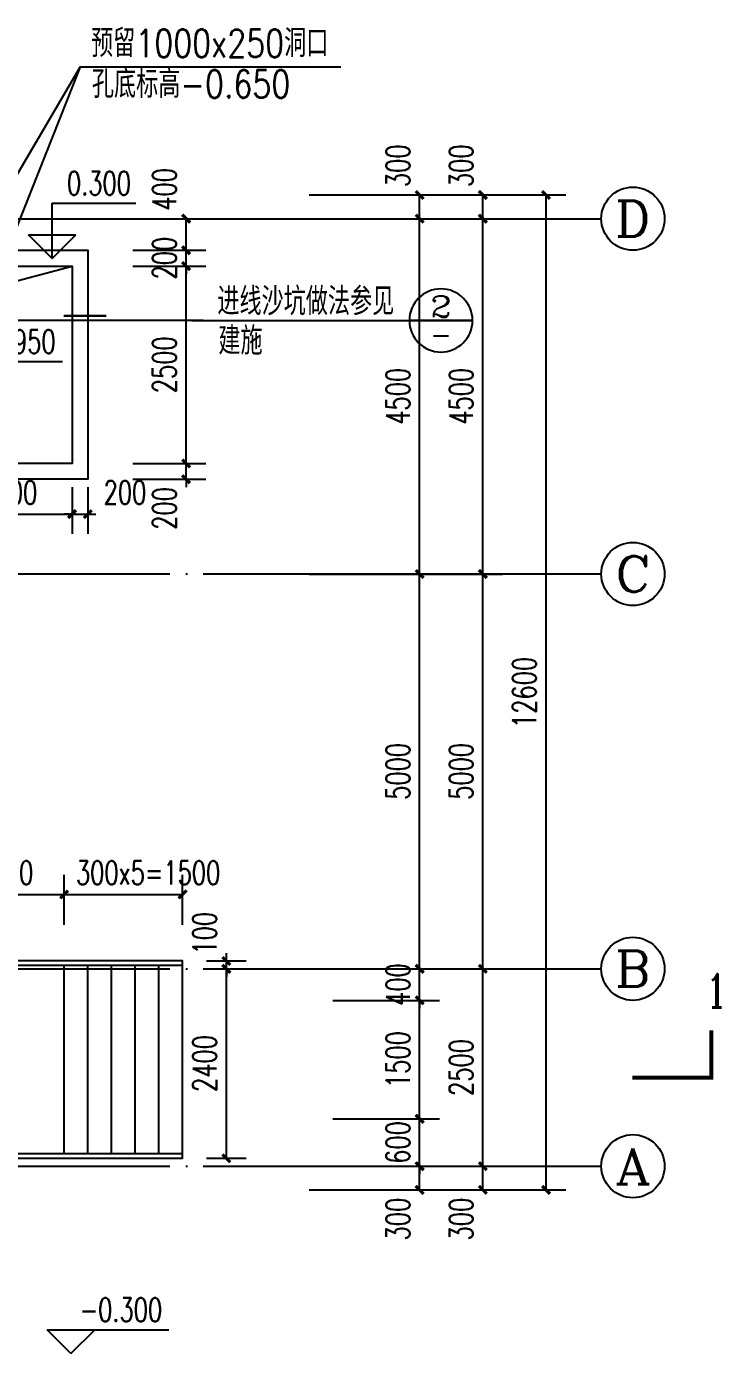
# Model space of a CAD drawing. Extents: x 5066963 to 5185393, y -485691 to -238129.
# Drawn here: x 5128671 to 5137468, y -392732 to -375927 of the extents above; entities that cross this region are included whole.
import ezdxf
from ezdxf.enums import TextEntityAlignment as Align

# ---------------------------------------------------------------- set-up
doc = ezdxf.new("R2010")
doc.units = 0
doc.header["$LTSCALE"] = 1000
doc.header["$MEASUREMENT"] = 0
doc.linetypes.add('DOTE', pattern=[2.42, 2, -0.2, 0.02, -0.2])
doc.layers.get('0').update_dxf_attribs({"linetype": 'CONTINUOUS'})
doc.layers.get('Defpoints').update_dxf_attribs({"linetype": 'CONTINUOUS'})
for name, color, linetype in [('AXIS', 3, 'CONTINUOUS'), ('AXIS_TEXT', 7, 'CONTINUOUS'), ('DIM_ELEV', 3, 'CONTINUOUS'), ('DIM_SYMB', 3, 'CONTINUOUS'), ('DOTE', 252, 'CONTINUOUS'), ('PUB_DIM', 3, 'CONTINUOUS'), ('PUB_TEXT', 7, 'CONTINUOUS'), ('STAIR', 5, 'CONTINUOUS')]:
    doc.layers.add(name, color=color, linetype=linetype)
doc.styles.add('_HZTXT', font='txt.shx', dxfattribs={"width": 0.8, "bigfont": 'HZTXT.shx'})
doc.styles.add('_TCH_AXIS', font='COMPLEX', dxfattribs={"bigfont": 'GBCBIG'})
doc.styles.add('_TCH_DIM', font='SIMPLEX', dxfattribs={"bigfont": 'GBCBIG'})
doc.styles.add('_TCH_DIM_T3', font='SIMPLEX', dxfattribs={"width": 0.705882, "bigfont": 'GBCBIG'})
doc.styles.add('_TCH_LABEL', font='COMPLEX', dxfattribs={"bigfont": 'GBCBIG'})
doc.styles.add('COMP', font='COMPLEX', dxfattribs={"bigfont": 'hztxt'})
doc.styles.add('COMPLEX', font='COMPLEX')
doc.dimstyles.new('_TCH_ARCH&&100', dxfattribs={"dimtxt": 297.5, "dimasz": 100, "dimexe": 250, "dimexo": 300, "dimgap": 126.25, "dimtad": 1, "dimdec": 0, "dimzin": 0, "dimdsep": 46, "dimtxsty": '_TCH_DIM_T3', "dimblk": 'ARCHTICK', "dimcen": 0.09, "dimclrt": 7, "dimazin": 2, "dimtfac": 1, "dimtdec": 0, "dimtix": 1, "dimtmove": 2, "dimatfit": 3, "dimfxl": 0, "dimtolj": 1, "dimtzin": 0, "dimarcsym": 0})

# ---------------------------------------------------------------- blocks, each defined once
blk = doc.blocks.new('_ArchTick')
at = {"color": 0, "linetype": 'ByBlock', "const_width": 0.4}
blk.add_lwpolyline([(-0.5, -0.5), (0.5, 0.5)], dxfattribs=at)
blk = doc.blocks.new('*D47')
at = {"layer": 'AXIS', "color": 0, "lineweight": -2}
for p, q in [((5132547, -390360), (5133897, -390360)), ((5133647, -390660), (5133647, -390360)), ((5132547, -390660), (5133897, -390660))]:
    blk.add_line(p, q, dxfattribs=at)
at = {"layer": 'Defpoints', "color": 0}
for p in [(5132247, -390360), (5133647, -390360), (5132247, -390660)]:
    blk.add_point(p, dxfattribs=at)
at = {"layer": 'AXIS', "color": 0, "lineweight": -2, "xscale": 100, "yscale": 100, "zscale": 100}
for p, rotation in [((5133647, -390360), 90), ((5133647, -390660), 270)]:
    blk.add_blockref('_ArchTick', p, dxfattribs=dict(at, rotation=rotation))
at = {"layer": 'AXIS', "color": 7, "insert": (5133372, -391030), "char_height": 297.5, "attachment_point": 5, "rotation": 90, "style": '_TCH_DIM_T3'}
blk.add_mtext('\\A1;300', dxfattribs=at)
blk = doc.blocks.new('*D48')
at = {"layer": 'AXIS', "color": 0, "lineweight": -2}
for p, q in [((5133647, -389760), (5133647, -389660)), ((5132547, -389760), (5133897, -389760)), ((5133647, -390360), (5133647, -389760)), ((5132547, -390360), (5133897, -390360)), ((5133647, -390360), (5133647, -390460))]:
    blk.add_line(p, q, dxfattribs=at)
at = {"layer": 'Defpoints', "color": 0}
for p in [(5132247, -389760), (5133647, -389760), (5132247, -390360)]:
    blk.add_point(p, dxfattribs=at)
at = {"layer": 'AXIS', "color": 0, "lineweight": -2, "xscale": 100, "yscale": 100, "zscale": 100}
for p, rotation in [((5133647, -389760), 270), ((5133647, -390360), 90)]:
    blk.add_blockref('_ArchTick', p, dxfattribs=dict(at, rotation=rotation))
at = {"layer": 'AXIS', "color": 7, "insert": (5133372, -390060), "char_height": 297.5, "attachment_point": 5, "rotation": 90, "style": '_TCH_DIM_T3'}
blk.add_mtext('\\A1;600', dxfattribs=at)
blk = doc.blocks.new('*D49')
at = {"layer": 'AXIS', "color": 0, "lineweight": -2}
for p, q in [((5132547, -388260), (5133897, -388260)), ((5133647, -389760), (5133647, -388260)), ((5132547, -389760), (5133897, -389760))]:
    blk.add_line(p, q, dxfattribs=at)
at = {"layer": 'Defpoints', "color": 0}
for p in [(5132247, -388260), (5133647, -388260), (5132247, -389760)]:
    blk.add_point(p, dxfattribs=at)
at = {"layer": 'AXIS', "color": 0, "lineweight": -2, "xscale": 100, "yscale": 100, "zscale": 100}
for p, rotation in [((5133647, -388260), 90), ((5133647, -389760), 270)]:
    blk.add_blockref('_ArchTick', p, dxfattribs=dict(at, rotation=rotation))
at = {"layer": 'AXIS', "color": 7, "insert": (5133372, -389010), "char_height": 297.5, "attachment_point": 5, "rotation": 90, "style": '_TCH_DIM_T3'}
blk.add_mtext('\\A1;1500', dxfattribs=at)
blk = doc.blocks.new('*D50')
at = {"layer": 'AXIS', "color": 0, "lineweight": -2}
for p, q in [((5133647, -387860), (5133647, -387760)), ((5132547, -387860), (5133897, -387860)), ((5133647, -388260), (5133647, -387860)), ((5132547, -388260), (5133897, -388260)), ((5133647, -388260), (5133647, -388360))]:
    blk.add_line(p, q, dxfattribs=at)
at = {"layer": 'Defpoints', "color": 0}
for p in [(5132247, -387860), (5133647, -387860), (5132247, -388260)]:
    blk.add_point(p, dxfattribs=at)
at = {"layer": 'AXIS', "color": 0, "lineweight": -2, "xscale": 100, "yscale": 100, "zscale": 100}
for p, rotation in [((5133647, -387860), 270), ((5133647, -388260), 90)]:
    blk.add_blockref('_ArchTick', p, dxfattribs=dict(at, rotation=rotation))
at = {"layer": 'AXIS', "color": 7, "insert": (5133372, -388060), "char_height": 297.5, "attachment_point": 5, "rotation": 90, "style": '_TCH_DIM_T3'}
blk.add_mtext('\\A1;400', dxfattribs=at)
blk = doc.blocks.new('*D51')
at = {"layer": 'AXIS', "color": 0, "lineweight": -2}
for p, q in [((5132547, -382860), (5133897, -382860)), ((5133647, -387860), (5133647, -382860)), ((5132547, -387860), (5133897, -387860))]:
    blk.add_line(p, q, dxfattribs=at)
at = {"layer": 'Defpoints', "color": 0}
for p in [(5132247, -382860), (5133647, -382860), (5132247, -387860)]:
    blk.add_point(p, dxfattribs=at)
at = {"layer": 'AXIS', "color": 0, "lineweight": -2, "xscale": 100, "yscale": 100, "zscale": 100}
for p, rotation in [((5133647, -382860), 90), ((5133647, -387860), 270)]:
    blk.add_blockref('_ArchTick', p, dxfattribs=dict(at, rotation=rotation))
at = {"layer": 'AXIS', "color": 7, "insert": (5133372, -385360), "char_height": 297.5, "attachment_point": 5, "rotation": 90, "style": '_TCH_DIM_T3'}
blk.add_mtext('\\A1;5000', dxfattribs=at)
blk = doc.blocks.new('*D52')
at = {"layer": 'AXIS', "color": 0, "lineweight": -2}
for p, q in [((5132547, -378360), (5133897, -378360)), ((5133647, -382860), (5133647, -378360)), ((5132547, -382860), (5133897, -382860))]:
    blk.add_line(p, q, dxfattribs=at)
at = {"layer": 'Defpoints', "color": 0}
for p in [(5132247, -378360), (5133647, -378360), (5132247, -382860)]:
    blk.add_point(p, dxfattribs=at)
at = {"layer": 'AXIS', "color": 0, "lineweight": -2, "xscale": 100, "yscale": 100, "zscale": 100}
for p, rotation in [((5133647, -378360), 90), ((5133647, -382860), 270)]:
    blk.add_blockref('_ArchTick', p, dxfattribs=dict(at, rotation=rotation))
at = {"layer": 'AXIS', "color": 7, "insert": (5133372, -380610), "char_height": 297.5, "attachment_point": 5, "rotation": 90, "style": '_TCH_DIM_T3'}
blk.add_mtext('\\A1;4500', dxfattribs=at)
blk = doc.blocks.new('*D53')
at = {"layer": 'AXIS', "color": 0, "lineweight": -2}
for p, q in [((5132547, -378060), (5133897, -378060)), ((5133647, -378360), (5133647, -378060)), ((5132547, -378360), (5133897, -378360))]:
    blk.add_line(p, q, dxfattribs=at)
at = {"layer": 'Defpoints', "color": 0}
for p in [(5132247, -378060), (5133647, -378060), (5132247, -378360)]:
    blk.add_point(p, dxfattribs=at)
at = {"layer": 'AXIS', "color": 0, "lineweight": -2, "xscale": 100, "yscale": 100, "zscale": 100}
for p, rotation in [((5133647, -378060), 90), ((5133647, -378360), 270)]:
    blk.add_blockref('_ArchTick', p, dxfattribs=dict(at, rotation=rotation))
at = {"layer": 'AXIS', "color": 7, "insert": (5133372, -377690), "char_height": 297.5, "attachment_point": 5, "rotation": 90, "style": '_TCH_DIM_T3'}
blk.add_mtext('\\A1;300', dxfattribs=at)
blk = doc.blocks.new('*D54')
at = {"layer": 'Defpoints', "color": 0}
for p in [(5130647, -387860), (5131200, -387860), (5130647, -390260)]:
    blk.add_point(p, dxfattribs=at)
at = {"layer": 'PUB_DIM', "color": 0, "lineweight": -2}
for p, q in [((5130947, -387860), (5131450, -387860)), ((5131200, -390260), (5131200, -387860)), ((5130947, -390260), (5131450, -390260))]:
    blk.add_line(p, q, dxfattribs=at)
at = {"layer": 'PUB_DIM', "color": 0, "lineweight": -2, "xscale": 100, "yscale": 100, "zscale": 100}
for p, rotation in [((5131200, -387860), 90), ((5131200, -390260), 270)]:
    blk.add_blockref('_ArchTick', p, dxfattribs=dict(at, rotation=rotation))
at = {"layer": 'PUB_DIM', "color": 7, "insert": (5130925, -389060), "char_height": 297.5, "attachment_point": 5, "rotation": 90, "style": '_TCH_DIM_T3'}
blk.add_mtext('\\A1;2400', dxfattribs=at)
blk = doc.blocks.new('*D55')
at = {"layer": 'Defpoints', "color": 0}
for p in [(5130647, -387760), (5131200, -387760), (5130647, -387860)]:
    blk.add_point(p, dxfattribs=at)
at = {"layer": 'PUB_DIM', "color": 0, "lineweight": -2}
for p, q in [((5131200, -387760), (5131200, -387660)), ((5130947, -387760), (5131450, -387760)), ((5131200, -387860), (5131200, -387760)), ((5130947, -387860), (5131450, -387860)), ((5131200, -387860), (5131200, -387960))]:
    blk.add_line(p, q, dxfattribs=at)
at = {"layer": 'PUB_DIM', "color": 0, "lineweight": -2, "xscale": 100, "yscale": 100, "zscale": 100}
for p, rotation in [((5131200, -387760), 270), ((5131200, -387860), 90)]:
    blk.add_blockref('_ArchTick', p, dxfattribs=dict(at, rotation=rotation))
at = {"layer": 'PUB_DIM', "color": 7, "insert": (5130925, -387410), "char_height": 297.5, "attachment_point": 5, "rotation": 90, "style": '_TCH_DIM_T3'}
blk.add_mtext('\\A1;100', dxfattribs=at)
blk = doc.blocks.new('*D62')
at = {"layer": 'Defpoints', "color": 0}
for p in [(5129147, -386918), (5127647, -387603), (5129147, -387603)]:
    blk.add_point(p, dxfattribs=at)
at = {"layer": 'PUB_DIM', "color": 0, "lineweight": -2}
for p, q in [((5127647, -387303), (5127647, -386668)), ((5129147, -387303), (5129147, -386668)), ((5127647, -386918), (5129147, -386918))]:
    blk.add_line(p, q, dxfattribs=at)
at = {"layer": 'PUB_DIM', "color": 0, "lineweight": -2, "xscale": 100, "yscale": 100, "zscale": 100, "rotation": 180}
blk.add_blockref('_ArchTick', (5127647, -386918), dxfattribs=at)
at = {"layer": 'PUB_DIM', "color": 0, "lineweight": -2, "xscale": 100, "yscale": 100, "zscale": 100}
blk.add_blockref('_ArchTick', (5129147, -386918), dxfattribs=at)
at = {"layer": 'PUB_DIM', "color": 7, "insert": (5128397, -386643), "char_height": 297.5, "attachment_point": 5, "style": '_TCH_DIM_T3'}
blk.add_mtext('\\A1;1500', dxfattribs=at)
blk = doc.blocks.new('*D63')
at = {"layer": 'Defpoints', "color": 0}
for p in [(5130647, -386918), (5129147, -387603), (5130647, -387603)]:
    blk.add_point(p, dxfattribs=at)
at = {"layer": 'PUB_DIM', "color": 0, "lineweight": -2}
for p, q in [((5129147, -387303), (5129147, -386668)), ((5130647, -387303), (5130647, -386668)), ((5129147, -386918), (5130647, -386918))]:
    blk.add_line(p, q, dxfattribs=at)
at = {"layer": 'PUB_DIM', "color": 0, "lineweight": -2, "xscale": 100, "yscale": 100, "zscale": 100, "rotation": 180}
blk.add_blockref('_ArchTick', (5129147, -386918), dxfattribs=at)
at = {"layer": 'PUB_DIM', "color": 0, "lineweight": -2, "xscale": 100, "yscale": 100, "zscale": 100}
blk.add_blockref('_ArchTick', (5130647, -386918), dxfattribs=at)
at = {"layer": 'PUB_DIM', "color": 7, "insert": (5130210, -386643), "char_height": 297.5, "attachment_point": 5, "style": '_TCH_DIM_T3'}
blk.add_mtext('\\A1;300x5=1500', dxfattribs=at)
blk = doc.blocks.new('*D77')
at = {"layer": 'Defpoints', "color": 0}
for p in [(5127647, -381460), (5129247, -381460), (5129247, -382102)]:
    blk.add_point(p, dxfattribs=at)
at = {"layer": 'PUB_DIM', "color": 0, "lineweight": -2}
for p, q in [((5127647, -381760), (5127647, -382352)), ((5129247, -381760), (5129247, -382352)), ((5127647, -382102), (5129247, -382102))]:
    blk.add_line(p, q, dxfattribs=at)
at = {"layer": 'PUB_DIM', "color": 0, "lineweight": -2, "xscale": 100, "yscale": 100, "zscale": 100, "rotation": 180}
blk.add_blockref('_ArchTick', (5127647, -382102), dxfattribs=at)
at = {"layer": 'PUB_DIM', "color": 0, "lineweight": -2, "xscale": 100, "yscale": 100, "zscale": 100}
blk.add_blockref('_ArchTick', (5129247, -382102), dxfattribs=at)
at = {"layer": 'PUB_DIM', "color": 7, "insert": (5128447, -381827), "char_height": 297.5, "attachment_point": 5, "style": '_TCH_DIM_T3'}
blk.add_mtext('\\A1;1600', dxfattribs=at)
blk = doc.blocks.new('*D78')
at = {"layer": 'Defpoints', "color": 0}
for p in [(5129247, -381460), (5129447, -381460), (5129447, -382102)]:
    blk.add_point(p, dxfattribs=at)
at = {"layer": 'PUB_DIM', "color": 0, "lineweight": -2}
for p, q in [((5129247, -381760), (5129247, -382352)), ((5129447, -381760), (5129447, -382352)), ((5129247, -382102), (5129147, -382102)), ((5129247, -382102), (5129447, -382102)), ((5129447, -382102), (5129547, -382102))]:
    blk.add_line(p, q, dxfattribs=at)
at = {"layer": 'PUB_DIM', "color": 0, "lineweight": -2, "xscale": 100, "yscale": 100, "zscale": 100}
blk.add_blockref('_ArchTick', (5129247, -382102), dxfattribs=at)
at = {"layer": 'PUB_DIM', "color": 0, "lineweight": -2, "xscale": 100, "yscale": 100, "zscale": 100, "rotation": 180}
blk.add_blockref('_ArchTick', (5129447, -382102), dxfattribs=at)
at = {"layer": 'PUB_DIM', "color": 7, "insert": (5129917, -381827), "char_height": 297.5, "attachment_point": 5, "style": '_TCH_DIM_T3'}
blk.add_mtext('\\A1;200', dxfattribs=at)
blk = doc.blocks.new('*D79')
at = {"layer": 'Defpoints', "color": 0}
for p in [(5129715, -381460), (5130691, -381460), (5129715, -381660)]:
    blk.add_point(p, dxfattribs=at)
at = {"layer": 'PUB_DIM', "color": 0, "lineweight": -2}
for p, q in [((5130015, -381460), (5130941, -381460)), ((5130691, -381460), (5130691, -381360)), ((5130691, -381660), (5130691, -381460)), ((5130015, -381660), (5130941, -381660)), ((5130691, -381660), (5130691, -381760))]:
    blk.add_line(p, q, dxfattribs=at)
at = {"layer": 'PUB_DIM', "color": 0, "lineweight": -2, "xscale": 100, "yscale": 100, "zscale": 100}
for p, rotation in [((5130691, -381460), 270), ((5130691, -381660), 90)]:
    blk.add_blockref('_ArchTick', p, dxfattribs=dict(at, rotation=rotation))
at = {"layer": 'PUB_DIM', "color": 7, "insert": (5130416, -382030), "char_height": 297.5, "attachment_point": 5, "rotation": 90, "style": '_TCH_DIM_T3'}
blk.add_mtext('\\A1;200', dxfattribs=at)
blk = doc.blocks.new('*D80')
at = {"layer": 'Defpoints', "color": 0}
for p in [(5129715, -378960), (5130691, -378960), (5129715, -381460)]:
    blk.add_point(p, dxfattribs=at)
at = {"layer": 'PUB_DIM', "color": 0, "lineweight": -2}
for p, q in [((5130015, -378960), (5130941, -378960)), ((5130691, -381460), (5130691, -378960)), ((5130015, -381460), (5130941, -381460))]:
    blk.add_line(p, q, dxfattribs=at)
at = {"layer": 'PUB_DIM', "color": 0, "lineweight": -2, "xscale": 100, "yscale": 100, "zscale": 100}
for p, rotation in [((5130691, -378960), 90), ((5130691, -381460), 270)]:
    blk.add_blockref('_ArchTick', p, dxfattribs=dict(at, rotation=rotation))
at = {"layer": 'PUB_DIM', "color": 7, "insert": (5130416, -380210), "char_height": 297.5, "attachment_point": 5, "rotation": 90, "style": '_TCH_DIM_T3'}
blk.add_mtext('\\A1;2500', dxfattribs=at)
blk = doc.blocks.new('*D81')
at = {"layer": 'Defpoints', "color": 0}
for p in [(5129715, -378760), (5130691, -378760), (5129715, -378960)]:
    blk.add_point(p, dxfattribs=at)
at = {"layer": 'PUB_DIM', "color": 0, "lineweight": -2}
for p, q in [((5130015, -378760), (5130941, -378760)), ((5130691, -378760), (5130691, -378660)), ((5130691, -378960), (5130691, -378760)), ((5130015, -378960), (5130941, -378960)), ((5130691, -378960), (5130691, -379060))]:
    blk.add_line(p, q, dxfattribs=at)
at = {"layer": 'PUB_DIM', "color": 0, "lineweight": -2, "xscale": 100, "yscale": 100, "zscale": 100}
for p, rotation in [((5130691, -378760), 270), ((5130691, -378960), 90)]:
    blk.add_blockref('_ArchTick', p, dxfattribs=dict(at, rotation=rotation))
at = {"layer": 'PUB_DIM', "color": 7, "insert": (5130416, -378860), "char_height": 297.5, "attachment_point": 5, "rotation": 90, "style": '_TCH_DIM_T3'}
blk.add_mtext('\\A1;200', dxfattribs=at)
blk = doc.blocks.new('*D82')
at = {"layer": 'Defpoints', "color": 0}
for p in [(5129715, -378360), (5130691, -378360), (5129715, -378760)]:
    blk.add_point(p, dxfattribs=at)
at = {"layer": 'PUB_DIM', "color": 0, "lineweight": -2}
for p, q in [((5130015, -378360), (5130941, -378360)), ((5130691, -378760), (5130691, -378360)), ((5130015, -378760), (5130941, -378760))]:
    blk.add_line(p, q, dxfattribs=at)
at = {"layer": 'PUB_DIM', "color": 0, "lineweight": -2, "xscale": 100, "yscale": 100, "zscale": 100}
for p, rotation in [((5130691, -378360), 90), ((5130691, -378760), 270)]:
    blk.add_blockref('_ArchTick', p, dxfattribs=dict(at, rotation=rotation))
at = {"layer": 'PUB_DIM', "color": 7, "insert": (5130416, -377990), "char_height": 297.5, "attachment_point": 5, "rotation": 90, "style": '_TCH_DIM_T3'}
blk.add_mtext('\\A1;400', dxfattribs=at)
blk = doc.blocks.new('*D214')
at = {"layer": 'AXIS', "color": 0, "lineweight": -2}
for p, q in [((5132247, -390360), (5134697, -390360)), ((5134447, -390660), (5134447, -390360)), ((5132247, -390660), (5134697, -390660))]:
    blk.add_line(p, q, dxfattribs=at)
at = {"layer": 'Defpoints', "color": 0}
for p in [(5131947, -390360), (5134447, -390360), (5131947, -390660)]:
    blk.add_point(p, dxfattribs=at)
at = {"layer": 'AXIS', "color": 0, "lineweight": -2, "xscale": 100, "yscale": 100, "zscale": 100}
for p, rotation in [((5134447, -390360), 90), ((5134447, -390660), 270)]:
    blk.add_blockref('_ArchTick', p, dxfattribs=dict(at, rotation=rotation))
at = {"layer": 'AXIS', "color": 7, "insert": (5134172, -391030), "char_height": 297.5, "attachment_point": 5, "rotation": 90, "style": '_TCH_DIM_T3'}
blk.add_mtext('\\A1;300', dxfattribs=at)
blk = doc.blocks.new('*D215')
at = {"layer": 'AXIS', "color": 0, "lineweight": -2}
for p, q in [((5132247, -387860), (5134697, -387860)), ((5134447, -390360), (5134447, -387860)), ((5132247, -390360), (5134697, -390360))]:
    blk.add_line(p, q, dxfattribs=at)
at = {"layer": 'Defpoints', "color": 0}
for p in [(5131947, -387860), (5134447, -387860), (5131947, -390360)]:
    blk.add_point(p, dxfattribs=at)
at = {"layer": 'AXIS', "color": 0, "lineweight": -2, "xscale": 100, "yscale": 100, "zscale": 100}
for p, rotation in [((5134447, -387860), 90), ((5134447, -390360), 270)]:
    blk.add_blockref('_ArchTick', p, dxfattribs=dict(at, rotation=rotation))
at = {"layer": 'AXIS', "color": 7, "insert": (5134172, -389110), "char_height": 297.5, "attachment_point": 5, "rotation": 90, "style": '_TCH_DIM_T3'}
blk.add_mtext('\\A1;2500', dxfattribs=at)
blk = doc.blocks.new('*D216')
at = {"layer": 'AXIS', "color": 0, "lineweight": -2}
for p, q in [((5132247, -382860), (5134697, -382860)), ((5134447, -387860), (5134447, -382860)), ((5132247, -387860), (5134697, -387860))]:
    blk.add_line(p, q, dxfattribs=at)
at = {"layer": 'Defpoints', "color": 0}
for p in [(5131947, -382860), (5134447, -382860), (5131947, -387860)]:
    blk.add_point(p, dxfattribs=at)
at = {"layer": 'AXIS', "color": 0, "lineweight": -2, "xscale": 100, "yscale": 100, "zscale": 100}
for p, rotation in [((5134447, -382860), 90), ((5134447, -387860), 270)]:
    blk.add_blockref('_ArchTick', p, dxfattribs=dict(at, rotation=rotation))
at = {"layer": 'AXIS', "color": 7, "insert": (5134172, -385360), "char_height": 297.5, "attachment_point": 5, "rotation": 90, "style": '_TCH_DIM_T3'}
blk.add_mtext('\\A1;5000', dxfattribs=at)
blk = doc.blocks.new('*D217')
at = {"layer": 'AXIS', "color": 0, "lineweight": -2}
for p, q in [((5132247, -378360), (5134697, -378360)), ((5134447, -382860), (5134447, -378360)), ((5132247, -382860), (5134697, -382860))]:
    blk.add_line(p, q, dxfattribs=at)
at = {"layer": 'Defpoints', "color": 0}
for p in [(5131947, -378360), (5134447, -378360), (5131947, -382860)]:
    blk.add_point(p, dxfattribs=at)
at = {"layer": 'AXIS', "color": 0, "lineweight": -2, "xscale": 100, "yscale": 100, "zscale": 100}
for p, rotation in [((5134447, -378360), 90), ((5134447, -382860), 270)]:
    blk.add_blockref('_ArchTick', p, dxfattribs=dict(at, rotation=rotation))
at = {"layer": 'AXIS', "color": 7, "insert": (5134172, -380610), "char_height": 297.5, "attachment_point": 5, "rotation": 90, "style": '_TCH_DIM_T3'}
blk.add_mtext('\\A1;4500', dxfattribs=at)
blk = doc.blocks.new('*D218')
at = {"layer": 'AXIS', "color": 0, "lineweight": -2}
for p, q in [((5132247, -378060), (5134697, -378060)), ((5134447, -378360), (5134447, -378060)), ((5132247, -378360), (5134697, -378360))]:
    blk.add_line(p, q, dxfattribs=at)
at = {"layer": 'Defpoints', "color": 0}
for p in [(5131947, -378060), (5134447, -378060), (5131947, -378360)]:
    blk.add_point(p, dxfattribs=at)
at = {"layer": 'AXIS', "color": 0, "lineweight": -2, "xscale": 100, "yscale": 100, "zscale": 100}
for p, rotation in [((5134447, -378060), 90), ((5134447, -378360), 270)]:
    blk.add_blockref('_ArchTick', p, dxfattribs=dict(at, rotation=rotation))
at = {"layer": 'AXIS', "color": 7, "insert": (5134172, -377690), "char_height": 297.5, "attachment_point": 5, "rotation": 90, "style": '_TCH_DIM_T3'}
blk.add_mtext('\\A1;300', dxfattribs=at)
blk = doc.blocks.new('*D219')
at = {"layer": 'AXIS', "color": 0, "lineweight": -2}
for p, q in [((5132247, -378060), (5135497, -378060)), ((5135247, -390660), (5135247, -378060)), ((5132247, -390660), (5135497, -390660))]:
    blk.add_line(p, q, dxfattribs=at)
at = {"layer": 'Defpoints', "color": 0}
for p in [(5131947, -378060), (5135247, -378060), (5131947, -390660)]:
    blk.add_point(p, dxfattribs=at)
at = {"layer": 'AXIS', "color": 0, "lineweight": -2, "xscale": 100, "yscale": 100, "zscale": 100}
for p, rotation in [((5135247, -378060), 90), ((5135247, -390660), 270)]:
    blk.add_blockref('_ArchTick', p, dxfattribs=dict(at, rotation=rotation))
at = {"layer": 'AXIS', "color": 7, "insert": (5134972, -384360), "char_height": 297.5, "attachment_point": 5, "rotation": 90, "style": '_TCH_DIM_T3'}
blk.add_mtext('\\A1;12600', dxfattribs=at)
blk = doc.blocks.new('_AXISO')
blk.add_circle((0, 0), 0.5)
at = {"layer": 'AXIS_TEXT', "style": 'COMPLEX', "width": 1.041667}
blk.add_attdef('A', text='', height=0.56, dxfattribs=at).set_placement((-0.25, -0.28), (0.25, -0.28), align=Align.FIT)
blk = doc.blocks.new('_INDEX')
blk.add_line((-0.5, 0), (0.5, 0))
blk.add_circle((0, 0), 0.5)
at = {"style": 'COMP'}
for tag, width, p, p2 in [('1', 2.333333, (-0.17, 0.05), (0.17, 0.05)), ('-', 1.166667, (-0.17, -0.39), (0.17, -0.39))]:
    blk.add_attdef(tag, text='', height=0.34, dxfattribs=dict(at, width=width)).set_placement(p, p2, align=Align.FIT)

msp = doc.modelspace()

# ---------------------------------------------------------------- linework, layer by layer
at = {"color": 0}
for points in [[(5127646.8, -378759.7), (5129446.8, -378759.7), (5129446.8, -381659.7), (5127646.8, -381659.7)], [(5127646.8, -381459.7), (5128082.2, -379268.1), (5129246.8, -378959.7)], [(5127646.8, -378959.7), (5129246.8, -378959.7), (5129246.8, -381459.7), (5127646.8, -381459.7)]]:
    msp.add_lwpolyline(points, dxfattribs=at)
at = {"layer": 'AXIS', "color": 0}
for p, q in [((5131946.8, -378359.9), (5135946.8, -378359.9)), ((5131946.8, -382859.9), (5135946.8, -382859.9)), ((5131946.8, -387859.9), (5135946.8, -387859.9)), ((5131946.8, -390359.9), (5135946.8, -390359.9))]:
    msp.add_line(p, q, dxfattribs=at)
at = {"layer": 'DIM_ELEV', "color": 0}
for p, q in [((5128995, -378865.6), (5128995, -378165.6)), ((5128995, -378165.6), (5130052.3, -378165.6)), ((5128995, -378865.6), (5128695, -378565.6)), ((5128695, -378565.6), (5129295, -378565.6)), ((5128995, -378865.6), (5129295, -378565.6)), ((5127768.4, -380170.6), (5129125.7, -380170.6)), ((5129233.4, -392731.5), (5128933.4, -392431.5)), ((5128933.4, -392431.5), (5130473.7, -392431.5)), ((5129233.4, -392731.5), (5129533.4, -392431.5))]:
    msp.add_line(p, q, dxfattribs=at)
at = {"layer": 'DIM_SYMB', "color": 0, "const_width": 50}
msp.add_lwpolyline([(5136339, -389239), (5137339, -389239), (5137339, -388639)], dxfattribs=at)
at = {"layer": 'DOTE', "linetype": 'DOTE'}
for p, q in [((5111546.8, -378359.9), (5131946.8, -378359.9)), ((5111546.8, -382859.9), (5131946.8, -382859.9)), ((5111546.8, -387859.9), (5131946.8, -387859.9)), ((5111546.8, -390359.9), (5131946.8, -390359.9))]:
    msp.add_line(p, q, dxfattribs=at)
at = {"layer": 'PUB_DIM'}
for p, q in [((5129351.6, -376435.7), (5127626.8, -380776.8)), ((5129351.6, -376435.7), (5127626.8, -379370.4)), ((5129351.6, -376435.7), (5132650.2, -376435.7)), ((5130906, -379648.9), (5125285.2, -379648.9)), ((5130762.4, -379648.9), (5134316.7, -379648.9))]:
    msp.add_line(p, q, dxfattribs=at)
at = {"layer": 'PUB_DIM', "const_width": 30}
msp.add_lwpolyline([(5129139.3, -379591.9), (5129681.2, -379591.9)], dxfattribs=at)
at = {"layer": 'STAIR'}
for p, q in [((5129146.8, -390199.9), (5129146.8, -387819.9)), ((5129446.8, -390199.9), (5129446.8, -387819.9)), ((5129746.8, -390199.9), (5129746.8, -387819.9)), ((5130046.8, -390199.9), (5130046.8, -387819.9)), ((5130346.8, -390199.9), (5130346.8, -387819.9))]:
    msp.add_line(p, q, dxfattribs=at)
for points in [[(5127646.8, -390259.9), (5130646.8, -390259.9), (5130646.8, -387759.9), (5127646.8, -387759.9)], [(5130646.8, -387819.9), (5127646.8, -387819.9)], [(5127646.8, -390199.9), (5130646.8, -390199.9)]]:
    msp.add_lwpolyline(points, dxfattribs=at)

# ---------------------------------------------------------------- block references
at = {"layer": 'AXIS', "color": 0}
ref = msp.add_blockref('_AXISO', (5136346.8, -378359.9), dxfattribs=dict(at, xscale=800, yscale=800, zscale=800))
ref.add_attrib('A', 'D', dxfattribs={"layer": 'AXIS_TEXT', "color": 0, "height": 452.5, "style": '_TCH_AXIS', "width": 1.235294}).set_placement((5136120.6, -378586.2), (5136573.1, -378586.2), align=Align.FIT)
ref = msp.add_blockref('_AXISO', (5136346.8, -382859.9), dxfattribs=dict(at, xscale=800, yscale=800, zscale=800))
ref.add_attrib('A', 'C', dxfattribs={"layer": 'AXIS_TEXT', "color": 0, "height": 452.5, "style": '_TCH_AXIS', "width": 1.4}).set_placement((5136120.6, -383086.2), (5136573.1, -383086.2), align=Align.FIT)
ref = msp.add_blockref('_AXISO', (5136346.8, -387859.9), dxfattribs=dict(at, xscale=800, yscale=800, zscale=800))
ref.add_attrib('A', 'B', dxfattribs={"layer": 'AXIS_TEXT', "color": 0, "height": 452.5, "style": '_TCH_AXIS', "width": 1.235294}).set_placement((5136120.6, -388086.2), (5136573.1, -388086.2), align=Align.FIT)
ref = msp.add_blockref('_AXISO', (5136346.8, -390359.9), dxfattribs=dict(at, xscale=800, yscale=800, zscale=800))
ref.add_attrib('A', 'A', dxfattribs={"layer": 'AXIS_TEXT', "color": 0, "height": 452.5, "style": '_TCH_AXIS', "width": 1.166667}).set_placement((5136120.6, -390586.2), (5136573.1, -390586.2), align=Align.FIT)
at = {"layer": 'PUB_DIM'}
ref = msp.add_blockref('_INDEX', (5133916.7, -379648.9), dxfattribs=dict(at, xscale=-800, yscale=800, zscale=800))
ref.add_attrib('1', '2', dxfattribs={"layer": '0', "height": 272, "style": 'COMP', "width": 1.5}).set_placement((5133780.7, -379608.9), (5134052.7, -379608.9), align=Align.FIT)
ref.add_attrib('-', '-', dxfattribs={"layer": '0', "height": 272, "style": 'COMP', "width": 1.166667}).set_placement((5133780.7, -379960.9), (5134052.7, -379960.9), align=Align.FIT)

# ---------------------------------------------------------------- texts
at = {"layer": 'PUB_DIM', "style": '_HZTXT', "width": 0.8}
for s, p in [('预留1000x250洞口', (5129487.6, -376312.6, 0)), ('孔底标高-0.650', (5129497.9, -376830.9, 0)), ('进线沙坑做法参见', (5131086, -379581.8)), ('建施', (5131098.7, -380082))]:
    msp.add_text(s, height=350, dxfattribs=at).set_placement(p)
at = {"layer": 'PUB_TEXT', "color": 0, "width": 0.705882}
for s, height, style, p in [('0.300', 297.5, '_TCH_DIM', (5129182.3, -378060.6)), ('-0.950', 297.5, '_TCH_DIM', (5127995.7, -380065.6)), ('1', 425, '_TCH_LABEL', (5137274.7, -388351.5)), ('-0.300', 297.5, '_TCH_DIM', (5129343.7, -392326.5))]:
    msp.add_text(s, height=height, dxfattribs=dict(at, style=style)).set_placement(p)

# ---------------------------------------------------------------- dimensions: what is measured, and where the dimension line sits
at = {"layer": 'AXIS', "color": 0}
for base, p1, p2, picture, middle in [((5134446.8, -378059.9), (5131946.8, -378359.9), (5131946.8, -378059.9), '*D218', (5134171.8, -377689.9)), ((5133646.8, -378059.9), (5132246.8, -378359.9), (5132246.8, -378059.9), '*D53', (5133371.8, -377689.9)), ((5134446.8, -390359.9), (5131946.8, -390659.9), (5131946.8, -390359.9), '*D214', (5134171.8, -391029.9)), ((5133646.8, -390359.9), (5132246.8, -390659.9), (5132246.8, -390359.9), '*D47', (5133371.8, -391029.9))]:
    dim = msp.add_linear_dim(base=base, p1=p1, p2=p2, angle=90, dimstyle='_TCH_ARCH&&100', dxfattribs=at)
    dim.commit()
    dim.dimension.update_dxf_attribs({"geometry": picture, "text_midpoint": middle, "dimtype": 129})
for p1, p2, distance, picture, middle in [((5131946.8, -390659.9), (5131946.8, -378059.9), -3300, '*D219', (5134971.8, -384359.9)), ((5131946.8, -382859.9), (5131946.8, -378359.9), -2500, '*D217', (5134171.8, -380609.9)), ((5132246.8, -382859.9), (5132246.8, -378359.9), -1400, '*D52', (5133371.8, -380609.9)), ((5131946.8, -387859.9), (5131946.8, -382859.9), -2500, '*D216', (5134171.8, -385359.9)), ((5132246.8, -387859.9), (5132246.8, -382859.9), -1400, '*D51', (5133371.8, -385359.9)), ((5131946.8, -390359.9), (5131946.8, -387859.9), -2500, '*D215', (5134171.8, -389109.9)), ((5132246.8, -388259.9), (5132246.8, -387859.9), -1400, '*D50', (5133371.8, -388059.9)), ((5132246.8, -389759.9), (5132246.8, -388259.9), -1400, '*D49', (5133371.8, -389009.9)), ((5132246.8, -390359.9), (5132246.8, -389759.9), -1400, '*D48', (5133371.8, -390059.9))]:
    dim = msp.add_aligned_dim(p1=p1, p2=p2, distance=distance, dimstyle='_TCH_ARCH&&100', dxfattribs=at)
    dim.commit()
    dim.dimension.update_dxf_attribs({"geometry": picture, "text_midpoint": middle})
at = {"layer": 'PUB_DIM', "color": 0}
for base, p1, p2, angle, picture, middle in [((5130690.6, -378359.9), (5129714.7, -378759.7), (5129714.7, -378359.9), 90, '*D82', (5130415.6, -377989.9)), ((5129446.8, -382101.6), (5129246.8, -381459.7), (5129446.8, -381459.7), 0, '*D78', (5129916.8, -381826.6)), ((5130690.6, -381459.7), (5129714.7, -381659.7), (5129714.7, -381459.7), 90, '*D79', (5130415.6, -382029.7)), ((5131200, -387759.9), (5130646.8, -387859.9), (5130646.8, -387759.9), 90, '*D55', (5130925, -387409.9))]:
    dim = msp.add_linear_dim(base=base, p1=p1, p2=p2, angle=angle, dimstyle='_TCH_ARCH&&100', dxfattribs=at)
    dim.commit()
    dim.dimension.update_dxf_attribs({"geometry": picture, "text_midpoint": middle, "dimtype": 129})
for p1, p2, distance, picture, middle in [((5129714.7, -378959.7), (5129714.7, -378759.7), -975.8, '*D81', (5130415.6, -378859.7)), ((5129714.7, -381459.7), (5129714.7, -378959.7), -975.8, '*D80', (5130415.6, -380209.7)), ((5127646.8, -381459.7), (5129246.8, -381459.7), -641.9, '*D77', (5128446.8, -381826.6)), ((5127646.8, -387603.1), (5129146.8, -387603.1), 684.8, '*D62', (5128396.8, -386643.3)), ((5130646.8, -390259.9), (5130646.8, -387859.9), -553.2, '*D54', (5130925, -389059.9))]:
    dim = msp.add_aligned_dim(p1=p1, p2=p2, distance=distance, dimstyle='_TCH_ARCH&&100', dxfattribs=at)
    dim.commit()
    dim.dimension.update_dxf_attribs({"geometry": picture, "text_midpoint": middle})
dim = msp.add_linear_dim(base=(5130646.8, -386918.3), p1=(5129146.8, -387603.1), p2=(5130646.8, -387603.1), angle=0, text='300x5=1500', dimstyle='_TCH_ARCH&&100', dxfattribs=at)
dim.commit()
dim.dimension.update_dxf_attribs({"geometry": '*D63', "text_midpoint": (5130209.8, -386643.3), "dimtype": 129})

doc.saveas('drawing.dxf')
